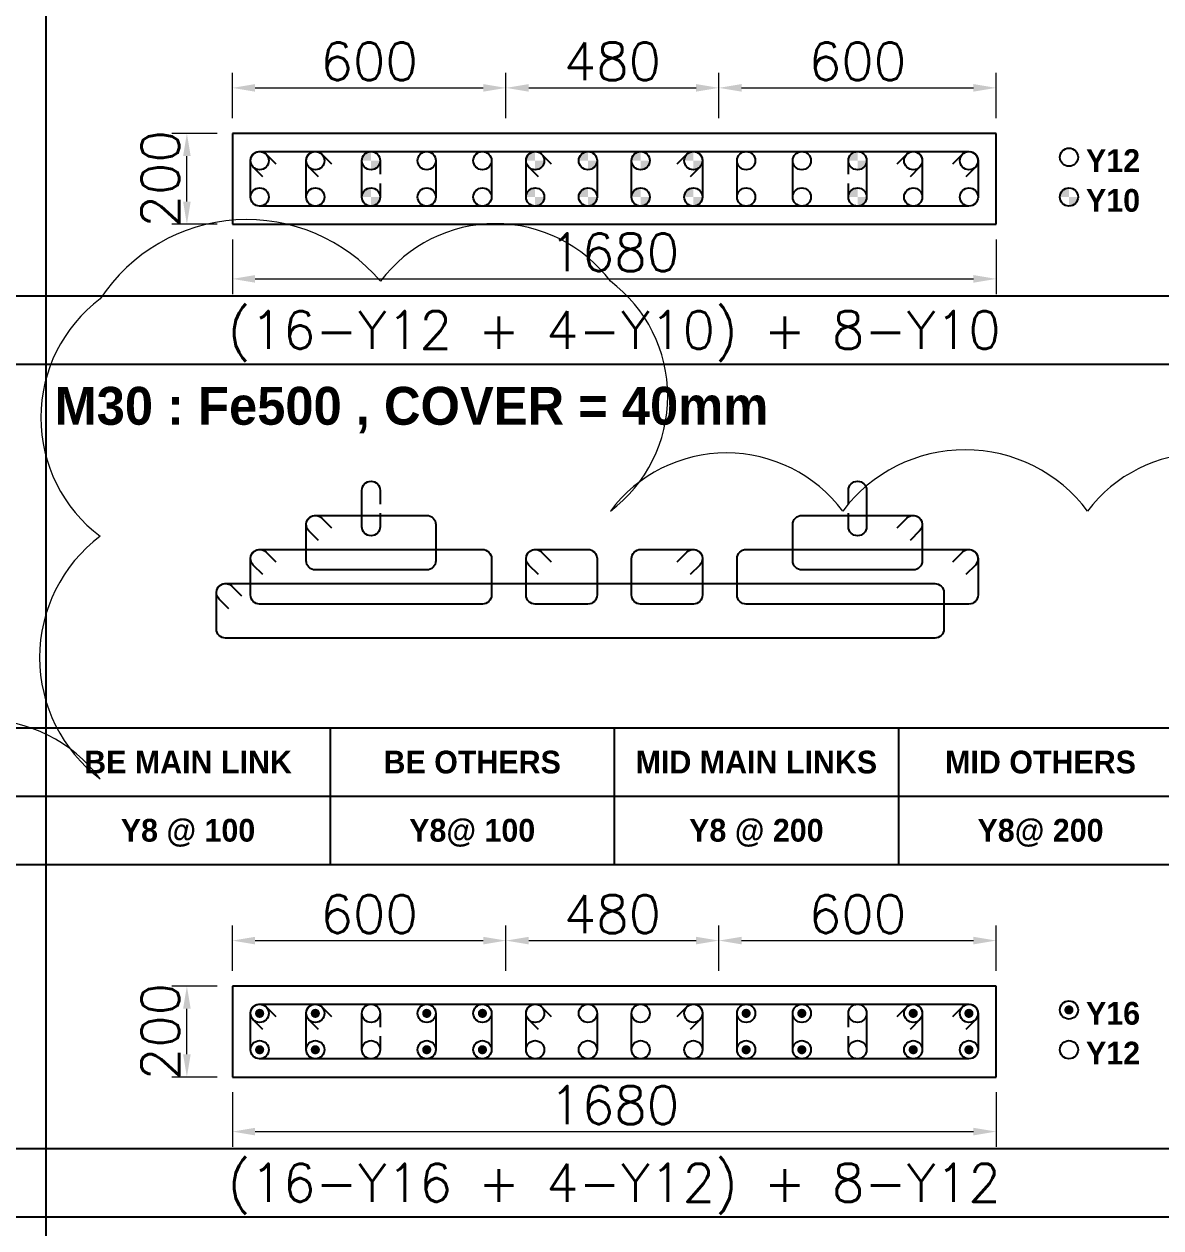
# Model space of a CAD drawing. Header units: millimetres. Extents: x -28707963 to -28231469, y 696001 to 896471.
# Drawn here: x -28305680 to -28298179, y 801473 to 809414 of the extents above; entities that cross this region are included whole.
import ezdxf
from ezdxf.enums import TextEntityAlignment as Align

# ---------------------------------------------------------------- set-up
doc = ezdxf.new("R2010")
doc.units = ezdxf.units.MM
doc.header["$MEASUREMENT"] = 0
doc.header["$PDMODE"] = 34
doc.header["$PDSIZE"] = -8
doc.layers.get('0').update_dxf_attribs({"lineweight": 5})
for name, color, linetype in [('09 COL TEXT-SCH', 2, 'Continuous'), ('14 REINF', 6, 'Continuous'), ('22 TABLE FRAME', 5, 'Continuous'), ('23 STIRRUPS', 5, 'Continuous'), ('TEXT', 4, 'Continuous')]:
    doc.layers.add(name, color=color, linetype=linetype)
doc.layers.add('19 COLUMN', color=1, linetype='Continuous', lineweight=25)
doc.styles.add('adani bold', font='')
doc.styles.add('ROMANS', font='simplex.shx')
doc.styles.get('adani bold').set_extended_font_data('Adani Bold', bold=True)
doc.dimstyles.new('D 50', dxfattribs={"dimscale": 100, "dimtxt": 3, "dimasz": 1.5, "dimexe": 1, "dimexo": 1, "dimgap": 0.5, "dimtad": 1, "dimdec": 0, "dimdsep": 46, "dimtxsty": 'ROMANS', "dimcen": 2.5, "dimclrd": 5, "dimclre": 5, "dimclrt": 4, "dimadec": 0, "dimazin": 0, "dimtfac": 1, "dimtdec": 0, "dimtmove": 0, "dimatfit": 3, "dimfxl": 1, "dimlwd": 0, "dimlwe": 0, "dimarcsym": 0})

# ---------------------------------------------------------------- blocks, each defined once
blk = doc.blocks.new('*D83')
at = {"color": 5, "lineweight": 0, "transparency": 16777216}
for p, q in [((-28304306.1, 802368.4), (-28304306.1, 802008.4)), ((-28299266.1, 802368.4), (-28299266.1, 802008.4)), ((-28304156.1, 802108.4), (-28299416.1, 802108.4))]:
    blk.add_line(p, q, dxfattribs=at)
at = {"color": 5, "transparency": 16777216}
for points in [[(-28304156.1, 802133.4), (-28304156.1, 802083.4), (-28304306.1, 802108.4)], [(-28299416.1, 802083.4), (-28299416.1, 802133.4), (-28299266.1, 802108.4)]]:
    blk.add_solid(points, dxfattribs=at)
at = {"layer": 'Defpoints', "color": 0, "transparency": 16777216}
for p in [(-28304306.1, 802468.4), (-28299266.1, 802468.4), (-28299266.1, 802108.4)]:
    blk.add_point(p, dxfattribs=at)
at = {"color": 4, "transparency": 16777216, "insert": (-28301786.1, 802283.4), "char_height": 250, "attachment_point": 5, "style": 'ROMANS'}
blk.add_mtext('1680', dxfattribs=at)
blk = doc.blocks.new('*D84')
at = {"color": 5, "lineweight": 0, "transparency": 16777216}
for p, q in [((-28304406.1, 803068.4), (-28304706.1, 803068.4)), ((-28304606.1, 802618.4), (-28304606.1, 802918.4)), ((-28304406.1, 802468.4), (-28304706.1, 802468.4))]:
    blk.add_line(p, q, dxfattribs=at)
at = {"color": 5, "transparency": 16777216}
for points in [[(-28304581.1, 802918.4), (-28304631.1, 802918.4), (-28304606.1, 803068.4)], [(-28304631.1, 802618.4), (-28304581.1, 802618.4), (-28304606.1, 802468.4)]]:
    blk.add_solid(points, dxfattribs=at)
at = {"layer": 'Defpoints', "color": 0, "transparency": 16777216}
for p in [(-28304606.1, 803068.4), (-28304306.1, 803068.4), (-28304306.1, 802468.4)]:
    blk.add_point(p, dxfattribs=at)
at = {"color": 4, "transparency": 16777216, "insert": (-28304781.1, 802768.4), "char_height": 250, "attachment_point": 5, "rotation": 90, "style": 'ROMANS'}
blk.add_mtext('200', dxfattribs=at)
blk = doc.blocks.new('*D85')
at = {"color": 5, "lineweight": 0, "transparency": 16777216}
for p, q in [((-28304306.1, 803168.4), (-28304306.1, 803468.4)), ((-28302500.7, 803168.4), (-28302500.7, 803468.4)), ((-28304156.1, 803368.4), (-28302650.7, 803368.4))]:
    blk.add_line(p, q, dxfattribs=at)
at = {"color": 5, "transparency": 16777216}
for points in [[(-28304156.1, 803393.4), (-28304156.1, 803343.4), (-28304306.1, 803368.4)], [(-28302650.7, 803343.4), (-28302650.7, 803393.4), (-28302500.7, 803368.4)]]:
    blk.add_solid(points, dxfattribs=at)
at = {"layer": 'Defpoints', "color": 0, "transparency": 16777216}
for p in [(-28302500.7, 803368.4), (-28304306.1, 803068.4), (-28302500.7, 803068.4)]:
    blk.add_point(p, dxfattribs=at)
at = {"color": 4, "transparency": 16777216, "insert": (-28303403.4, 803543.4), "char_height": 250, "attachment_point": 5, "style": 'ROMANS'}
blk.add_mtext('600', dxfattribs=at)
blk = doc.blocks.new('*D86')
at = {"color": 5, "lineweight": 0, "transparency": 16777216}
for p, q in [((-28302500.7, 803168.4), (-28302500.7, 803468.4)), ((-28301096.4, 803168.4), (-28301096.4, 803468.4)), ((-28302350.7, 803368.4), (-28301246.4, 803368.4))]:
    blk.add_line(p, q, dxfattribs=at)
at = {"color": 5, "transparency": 16777216}
for points in [[(-28302350.7, 803393.4), (-28302350.7, 803343.4), (-28302500.7, 803368.4)], [(-28301246.4, 803343.4), (-28301246.4, 803393.4), (-28301096.4, 803368.4)]]:
    blk.add_solid(points, dxfattribs=at)
at = {"layer": 'Defpoints', "color": 0, "transparency": 16777216}
for p in [(-28301096.4, 803368.4), (-28302500.7, 803068.4), (-28301096.4, 803068.4)]:
    blk.add_point(p, dxfattribs=at)
at = {"color": 4, "transparency": 16777216, "insert": (-28301798.6, 803543.4), "char_height": 250, "attachment_point": 5, "style": 'ROMANS'}
blk.add_mtext('480', dxfattribs=at)
blk = doc.blocks.new('*D87')
at = {"color": 5, "lineweight": 0, "transparency": 16777216}
for p, q in [((-28301096.4, 803168.4), (-28301096.4, 803468.4)), ((-28299266.1, 803168.4), (-28299266.1, 803468.4)), ((-28300946.4, 803368.4), (-28299416.1, 803368.4))]:
    blk.add_line(p, q, dxfattribs=at)
at = {"color": 5, "transparency": 16777216}
for points in [[(-28300946.4, 803393.4), (-28300946.4, 803343.4), (-28301096.4, 803368.4)], [(-28299416.1, 803343.4), (-28299416.1, 803393.4), (-28299266.1, 803368.4)]]:
    blk.add_solid(points, dxfattribs=at)
at = {"layer": 'Defpoints', "color": 0, "transparency": 16777216}
for p in [(-28299266.1, 803368.4), (-28301096.4, 803068.4), (-28299266.1, 803068.4)]:
    blk.add_point(p, dxfattribs=at)
at = {"color": 4, "transparency": 16777216, "insert": (-28300181.3, 803543.4), "char_height": 250, "attachment_point": 5, "style": 'ROMANS'}
blk.add_mtext('600', dxfattribs=at)
blk = doc.blocks.new('*D88')
at = {"color": 5, "lineweight": 0, "transparency": 16777216}
for p, q in [((-28304306.1, 807993.4), (-28304306.1, 807633.4)), ((-28299266.1, 807993.4), (-28299266.1, 807633.4)), ((-28304156.1, 807733.4), (-28299416.1, 807733.4))]:
    blk.add_line(p, q, dxfattribs=at)
at = {"color": 5, "transparency": 16777216}
for points in [[(-28304156.1, 807758.4), (-28304156.1, 807708.4), (-28304306.1, 807733.4)], [(-28299416.1, 807708.4), (-28299416.1, 807758.4), (-28299266.1, 807733.4)]]:
    blk.add_solid(points, dxfattribs=at)
at = {"layer": 'Defpoints', "color": 0, "transparency": 16777216}
for p in [(-28304306.1, 808093.4), (-28299266.1, 808093.4), (-28299266.1, 807733.4)]:
    blk.add_point(p, dxfattribs=at)
at = {"color": 4, "transparency": 16777216, "insert": (-28301786.1, 807908.4), "char_height": 250, "attachment_point": 5, "style": 'ROMANS'}
blk.add_mtext('1680', dxfattribs=at)
blk = doc.blocks.new('*D375')
at = {"color": 5, "lineweight": 0, "transparency": 16777216}
for p, q in [((-28304406.1, 808693.4), (-28304706.1, 808693.4)), ((-28304606.1, 808243.4), (-28304606.1, 808543.4)), ((-28304406.1, 808093.4), (-28304706.1, 808093.4))]:
    blk.add_line(p, q, dxfattribs=at)
at = {"color": 5, "transparency": 16777216}
for points in [[(-28304581.1, 808543.4), (-28304631.1, 808543.4), (-28304606.1, 808693.4)], [(-28304631.1, 808243.4), (-28304581.1, 808243.4), (-28304606.1, 808093.4)]]:
    blk.add_solid(points, dxfattribs=at)
at = {"layer": 'Defpoints', "color": 0, "transparency": 16777216}
for p in [(-28304606.1, 808693.4), (-28304306.1, 808693.4), (-28304306.1, 808093.4)]:
    blk.add_point(p, dxfattribs=at)
at = {"color": 4, "transparency": 16777216, "insert": (-28304781.1, 808393.4), "char_height": 250, "attachment_point": 5, "rotation": 90, "style": 'ROMANS'}
blk.add_mtext('200', dxfattribs=at)
blk = doc.blocks.new('*D376')
at = {"color": 5, "lineweight": 0, "transparency": 16777216}
for p, q in [((-28304306.1, 808793.4), (-28304306.1, 809093.4)), ((-28302500.7, 808793.4), (-28302500.7, 809093.4)), ((-28304156.1, 808993.4), (-28302650.7, 808993.4))]:
    blk.add_line(p, q, dxfattribs=at)
at = {"color": 5, "transparency": 16777216}
for points in [[(-28304156.1, 809018.4), (-28304156.1, 808968.4), (-28304306.1, 808993.4)], [(-28302650.7, 808968.4), (-28302650.7, 809018.4), (-28302500.7, 808993.4)]]:
    blk.add_solid(points, dxfattribs=at)
at = {"layer": 'Defpoints', "color": 0, "transparency": 16777216}
for p in [(-28302500.7, 808993.4), (-28304306.1, 808693.4), (-28302500.7, 808693.4)]:
    blk.add_point(p, dxfattribs=at)
at = {"color": 4, "transparency": 16777216, "insert": (-28303403.4, 809168.4), "char_height": 250, "attachment_point": 5, "style": 'ROMANS'}
blk.add_mtext('600', dxfattribs=at)
blk = doc.blocks.new('*D377')
at = {"color": 5, "lineweight": 0, "transparency": 16777216}
for p, q in [((-28302500.7, 808793.4), (-28302500.7, 809093.4)), ((-28301096.4, 808793.4), (-28301096.4, 809093.4)), ((-28302350.7, 808993.4), (-28301246.4, 808993.4))]:
    blk.add_line(p, q, dxfattribs=at)
at = {"color": 5, "transparency": 16777216}
for points in [[(-28302350.7, 809018.4), (-28302350.7, 808968.4), (-28302500.7, 808993.4)], [(-28301246.4, 808968.4), (-28301246.4, 809018.4), (-28301096.4, 808993.4)]]:
    blk.add_solid(points, dxfattribs=at)
at = {"layer": 'Defpoints', "color": 0, "transparency": 16777216}
for p in [(-28301096.4, 808993.4), (-28302500.7, 808693.4), (-28301096.4, 808693.4)]:
    blk.add_point(p, dxfattribs=at)
at = {"color": 4, "transparency": 16777216, "insert": (-28301798.6, 809168.4), "char_height": 250, "attachment_point": 5, "style": 'ROMANS'}
blk.add_mtext('480', dxfattribs=at)
blk = doc.blocks.new('*D378')
at = {"color": 5, "lineweight": 0, "transparency": 16777216}
for p, q in [((-28301096.4, 808793.4), (-28301096.4, 809093.4)), ((-28299266.1, 808793.4), (-28299266.1, 809093.4)), ((-28300946.4, 808993.4), (-28299416.1, 808993.4))]:
    blk.add_line(p, q, dxfattribs=at)
at = {"color": 5, "transparency": 16777216}
for points in [[(-28300946.4, 809018.4), (-28300946.4, 808968.4), (-28301096.4, 808993.4)], [(-28299416.1, 808968.4), (-28299416.1, 809018.4), (-28299266.1, 808993.4)]]:
    blk.add_solid(points, dxfattribs=at)
at = {"layer": 'Defpoints', "color": 0, "transparency": 16777216}
for p in [(-28299266.1, 808993.4), (-28301096.4, 808693.4), (-28299266.1, 808693.4)]:
    blk.add_point(p, dxfattribs=at)
at = {"color": 4, "transparency": 16777216, "insert": (-28300181.3, 809168.4), "char_height": 250, "attachment_point": 5, "style": 'ROMANS'}
blk.add_mtext('600', dxfattribs=at)

msp = doc.modelspace()

# ---------------------------------------------------------------- hatches: boundary and pattern name
at = {"layer": '14 REINF'}
h = msp.add_hatch(color=6, dxfattribs=at)
edge = h.paths.add_edge_path(flags=0)
edge.add_line((-28303451.1, 808513.4), (-28303391.1, 808513.4))
edge.add_line((-28303391.1, 808513.4), (-28303391.1, 808573.4))
edge.add_arc((-28303391.1, 808513.4), 60, 90, 180)
edge = h.paths.add_edge_path(flags=0)
edge.add_line((-28303331.1, 808513.4), (-28303391.1, 808513.4))
edge.add_line((-28303391.1, 808513.4), (-28303391.1, 808453.4))
edge.add_arc((-28303391.1, 808513.4), 60, 270, 360)
h = msp.add_hatch(color=6, dxfattribs=at)
edge = h.paths.add_edge_path(flags=0)
edge.add_line((-28302368.1, 808513.4), (-28302308.1, 808513.4))
edge.add_line((-28302308.1, 808513.4), (-28302308.1, 808573.4))
edge.add_arc((-28302308.1, 808513.4), 60, 90, 180)
edge = h.paths.add_edge_path(flags=0)
edge.add_line((-28302248.1, 808513.4), (-28302308.1, 808513.4))
edge.add_line((-28302308.1, 808513.4), (-28302308.1, 808453.4))
edge.add_arc((-28302308.1, 808513.4), 60, 270, 360)
h = msp.add_hatch(color=6, dxfattribs=at)
edge = h.paths.add_edge_path(flags=0)
edge.add_line((-28302020.1, 808513.4), (-28301960.1, 808513.4))
edge.add_line((-28301960.1, 808513.4), (-28301960.1, 808573.4))
edge.add_arc((-28301960.1, 808513.4), 60, 90, 180)
edge = h.paths.add_edge_path(flags=0)
edge.add_line((-28301900.1, 808513.4), (-28301960.1, 808513.4))
edge.add_line((-28301960.1, 808513.4), (-28301960.1, 808453.4))
edge.add_arc((-28301960.1, 808513.4), 60, 270, 360)
h = msp.add_hatch(color=6, dxfattribs=at)
edge = h.paths.add_edge_path(flags=0)
edge.add_line((-28301672.1, 808513.4), (-28301612.1, 808513.4))
edge.add_line((-28301612.1, 808513.4), (-28301612.1, 808573.4))
edge.add_arc((-28301612.1, 808513.4), 60, 90, 180)
edge = h.paths.add_edge_path(flags=0)
edge.add_line((-28301552.1, 808513.4), (-28301612.1, 808513.4))
edge.add_line((-28301612.1, 808513.4), (-28301612.1, 808453.4))
edge.add_arc((-28301612.1, 808513.4), 60, 270, 360)
h = msp.add_hatch(color=6, dxfattribs=at)
edge = h.paths.add_edge_path(flags=0)
edge.add_line((-28301324.1, 808513.4), (-28301264.1, 808513.4))
edge.add_line((-28301264.1, 808513.4), (-28301264.1, 808573.4))
edge.add_arc((-28301264.1, 808513.4), 60, 90, 180)
edge = h.paths.add_edge_path(flags=0)
edge.add_line((-28301204.1, 808513.4), (-28301264.1, 808513.4))
edge.add_line((-28301264.1, 808513.4), (-28301264.1, 808453.4))
edge.add_arc((-28301264.1, 808513.4), 60, 270, 360)
h = msp.add_hatch(color=6, dxfattribs=at)
edge = h.paths.add_edge_path(flags=0)
edge.add_line((-28300241.1, 808513.4), (-28300181.1, 808513.4))
edge.add_line((-28300181.1, 808513.4), (-28300181.1, 808573.4))
edge.add_arc((-28300181.1, 808513.4), 60, 90, 180)
edge = h.paths.add_edge_path(flags=0)
edge.add_line((-28300121.1, 808513.4), (-28300181.1, 808513.4))
edge.add_line((-28300181.1, 808513.4), (-28300181.1, 808453.4))
edge.add_arc((-28300181.1, 808513.4), 60, 270, 360)
h = msp.add_hatch(color=6, dxfattribs=at)
edge = h.paths.add_edge_path(flags=0)
edge.add_line((-28303451.1, 808273.4), (-28303391.1, 808273.4))
edge.add_line((-28303391.1, 808273.4), (-28303391.1, 808333.4))
edge.add_arc((-28303391.1, 808273.4), 60, 90, 180)
edge = h.paths.add_edge_path(flags=0)
edge.add_line((-28303331.1, 808273.4), (-28303391.1, 808273.4))
edge.add_line((-28303391.1, 808273.4), (-28303391.1, 808213.4))
edge.add_arc((-28303391.1, 808273.4), 60, 270, 360)
h = msp.add_hatch(color=6, dxfattribs=at)
edge = h.paths.add_edge_path(flags=0)
edge.add_line((-28302368.1, 808273.4), (-28302308.1, 808273.4))
edge.add_line((-28302308.1, 808273.4), (-28302308.1, 808333.4))
edge.add_arc((-28302308.1, 808273.4), 60, 90, 180)
edge = h.paths.add_edge_path(flags=0)
edge.add_line((-28302248.1, 808273.4), (-28302308.1, 808273.4))
edge.add_line((-28302308.1, 808273.4), (-28302308.1, 808213.4))
edge.add_arc((-28302308.1, 808273.4), 60, 270, 360)
h = msp.add_hatch(color=6, dxfattribs=at)
edge = h.paths.add_edge_path(flags=0)
edge.add_line((-28302020.1, 808273.4), (-28301960.1, 808273.4))
edge.add_line((-28301960.1, 808273.4), (-28301960.1, 808333.4))
edge.add_arc((-28301960.1, 808273.4), 60, 90, 180)
edge = h.paths.add_edge_path(flags=0)
edge.add_line((-28301900.1, 808273.4), (-28301960.1, 808273.4))
edge.add_line((-28301960.1, 808273.4), (-28301960.1, 808213.4))
edge.add_arc((-28301960.1, 808273.4), 60, 270, 360)
h = msp.add_hatch(color=6, dxfattribs=at)
edge = h.paths.add_edge_path(flags=0)
edge.add_line((-28301672.1, 808273.4), (-28301612.1, 808273.4))
edge.add_line((-28301612.1, 808273.4), (-28301612.1, 808333.4))
edge.add_arc((-28301612.1, 808273.4), 60, 90, 180)
edge = h.paths.add_edge_path(flags=0)
edge.add_line((-28301552.1, 808273.4), (-28301612.1, 808273.4))
edge.add_line((-28301612.1, 808273.4), (-28301612.1, 808213.4))
edge.add_arc((-28301612.1, 808273.4), 60, 270, 360)
h = msp.add_hatch(color=6, dxfattribs=at)
edge = h.paths.add_edge_path(flags=0)
edge.add_line((-28301324.1, 808273.4), (-28301264.1, 808273.4))
edge.add_line((-28301264.1, 808273.4), (-28301264.1, 808333.4))
edge.add_arc((-28301264.1, 808273.4), 60, 90, 180)
edge = h.paths.add_edge_path(flags=0)
edge.add_line((-28301204.1, 808273.4), (-28301264.1, 808273.4))
edge.add_line((-28301264.1, 808273.4), (-28301264.1, 808213.4))
edge.add_arc((-28301264.1, 808273.4), 60, 270, 360)
h = msp.add_hatch(color=6, dxfattribs=at)
edge = h.paths.add_edge_path(flags=0)
edge.add_line((-28300241.1, 808273.4), (-28300181.1, 808273.4))
edge.add_line((-28300181.1, 808273.4), (-28300181.1, 808333.4))
edge.add_arc((-28300181.1, 808273.4), 60, 90, 180)
edge = h.paths.add_edge_path(flags=0)
edge.add_line((-28300121.1, 808273.4), (-28300181.1, 808273.4))
edge.add_line((-28300181.1, 808273.4), (-28300181.1, 808213.4))
edge.add_arc((-28300181.1, 808273.4), 60, 270, 360)
h = msp.add_hatch(color=6, dxfattribs=at)
edge = h.paths.add_edge_path(flags=0)
edge.add_line((-28298846.1, 808273.4), (-28298786.1, 808273.4))
edge.add_line((-28298786.1, 808273.4), (-28298786.1, 808333.4))
edge.add_arc((-28298786.1, 808273.4), 60, 90, 180)
edge = h.paths.add_edge_path(flags=0)
edge.add_line((-28298726.1, 808273.4), (-28298786.1, 808273.4))
edge.add_line((-28298786.1, 808273.4), (-28298786.1, 808213.4))
edge.add_arc((-28298786.1, 808273.4), 60, 270, 360)

# ---------------------------------------------------------------- linework, layer by layer
msp.add_lwpolyline([(-28297146.6, 806201.8, 0.5), (-28298662.9, 806201.8, 0.5), (-28300279.1, 806201.8, 0.5), (-28301812.1, 806201.8, 0.5), (-28301812.1, 807718.1, 0.5), (-28303328.4, 807718.1, 0.5), (-28305178, 807601.5, 0.5), (-28305178, 806035.2, 0.5), (-28305178, 804435.5, 0.5), (-28306744.3, 804435.5, 0.5), (-28306744.3, 801936.1, 0.5), (-28306744.3, 800319.9, 0.5)], format="xyb")
at = {"color": 1}
msp.add_lwpolyline([(-28337528.1, 807171.2), (-28231469, 807171.2), (-28231469, 801546.2), (-28337528.1, 801546.2)], close=True, dxfattribs=at)
at = {"layer": '14 REINF', "color": 6, "const_width": 30}
for points in [[(-28298801.1, 802910.9, 1), (-28298771.1, 802910.9, 1)], [(-28304141.1, 802888.4, 1), (-28304111.1, 802888.4, 1)], [(-28303773.6, 802888.4, 1), (-28303743.6, 802888.4, 1)], [(-28303038.6, 802888.4, 1), (-28303008.6, 802888.4, 1)], [(-28302671.1, 802888.4, 1), (-28302641.1, 802888.4, 1)], [(-28300931.1, 802888.4, 1), (-28300901.1, 802888.4, 1)], [(-28300563.6, 802888.4, 1), (-28300533.6, 802888.4, 1)], [(-28299828.6, 802888.4, 1), (-28299798.6, 802888.4, 1)], [(-28299461.1, 802888.4, 1), (-28299431.1, 802888.4, 1)], [(-28304141.1, 802648.4, 1), (-28304111.1, 802648.4, 1)], [(-28303773.6, 802648.4, 1), (-28303743.6, 802648.4, 1)], [(-28303038.6, 802648.4, 1), (-28303008.6, 802648.4, 1)], [(-28302671.1, 802648.4, 1), (-28302641.1, 802648.4, 1)], [(-28300931.1, 802648.4, 1), (-28300901.1, 802648.4, 1)], [(-28300563.6, 802648.4, 1), (-28300533.6, 802648.4, 1)], [(-28299828.6, 802648.4, 1), (-28299798.6, 802648.4, 1)], [(-28299461.1, 802648.4, 1), (-28299431.1, 802648.4, 1)]]:
    msp.add_lwpolyline(points, format="xyb", close=True, dxfattribs=at)
at = {"layer": '14 REINF', "color": 6}
for centre in [(-28298786.1, 808535.9), (-28304126.1, 808513.4), (-28303758.6, 808513.4), (-28303391.1, 808513.4), (-28303023.6, 808513.4), (-28302656.1, 808513.4), (-28302308.1, 808513.4), (-28301960.1, 808513.4), (-28301612.1, 808513.4), (-28301264.1, 808513.4), (-28300916.1, 808513.4), (-28300548.6, 808513.4), (-28300181.1, 808513.4), (-28299813.6, 808513.4), (-28299446.1, 808513.4), (-28304126.1, 808273.4), (-28303758.6, 808273.4), (-28303391.1, 808273.4), (-28303023.6, 808273.4), (-28302656.1, 808273.4), (-28302308.1, 808273.4), (-28301960.1, 808273.4), (-28301612.1, 808273.4), (-28301264.1, 808273.4), (-28300916.1, 808273.4), (-28300548.6, 808273.4), (-28300181.1, 808273.4), (-28299813.6, 808273.4), (-28299446.1, 808273.4), (-28298786.1, 808273.4), (-28304126.1, 802888.4), (-28303758.6, 802888.4), (-28303391.1, 802888.4), (-28303023.6, 802888.4), (-28302656.1, 802888.4), (-28302308.1, 802888.4), (-28301960.1, 802888.4), (-28301612.1, 802888.4), (-28301264.1, 802888.4), (-28300916.1, 802888.4), (-28300548.6, 802888.4), (-28300181.1, 802888.4), (-28299813.6, 802888.4), (-28299446.1, 802888.4), (-28298786.1, 802910.9), (-28304126.1, 802648.4), (-28303758.6, 802648.4), (-28303391.1, 802648.4), (-28303023.6, 802648.4), (-28302656.1, 802648.4), (-28302308.1, 802648.4), (-28301960.1, 802648.4), (-28301612.1, 802648.4), (-28301264.1, 802648.4), (-28300916.1, 802648.4), (-28300548.6, 802648.4), (-28300181.1, 802648.4), (-28299813.6, 802648.4), (-28299446.1, 802648.4), (-28298786.1, 802648.4)]:
    msp.add_circle(centre, 60, dxfattribs=at)
at = {"layer": '19 COLUMN', "color": 4}
for points in [[(-28299266.1, 808693.4), (-28304306.1, 808693.4)], [(-28304306.1, 808693.4), (-28304306.1, 808093.4)], [(-28299266.1, 808093.4), (-28299266.1, 808693.4)], [(-28304306.1, 808093.4), (-28299266.1, 808093.4)], [(-28299266.1, 803068.4), (-28304306.1, 803068.4)], [(-28304306.1, 803068.4), (-28304306.1, 802468.4)], [(-28299266.1, 802468.4), (-28299266.1, 803068.4)], [(-28304306.1, 802468.4), (-28299266.1, 802468.4)]]:
    msp.add_lwpolyline(points, dxfattribs=at)
at = {"layer": '22 TABLE FRAME', "color": 5, "linetype": 'Continuous'}
for p, q in [((-28305536.1, 863421.2), (-28305536.1, 788796.2)), ((-28330286.1, 807621.2), (-28245536.1, 807621.2)), ((-28334786.1, 807171.2), (-28245536.1, 807171.2)), ((-28330286.1, 804771.2), (-28245536.1, 804771.2)), ((-28303661.1, 804771.2), (-28303661.1, 803871.2)), ((-28301786.1, 804771.2), (-28301786.1, 803871.2)), ((-28299911.1, 804771.2), (-28299911.1, 803871.2)), ((-28330286.1, 804321.2), (-28245536.1, 804321.2)), ((-28330286.1, 803871.2), (-28245536.1, 803871.2)), ((-28330286.1, 801996.2), (-28245536.1, 801996.2)), ((-28334786.1, 801546.2), (-28245536.1, 801546.2))]:
    msp.add_line(p, q, dxfattribs=at)
at = {"layer": '23 STIRRUPS', "color": 5}
for points in [[(-28304104.9, 808407.3), (-28304168.5, 808470.9, -0.668178), (-28304126.1, 808573.4), (-28299446.1, 808573.4, -0.414214), (-28299386.1, 808513.4), (-28299386.1, 808273.4, -0.414214), (-28299446.1, 808213.4), (-28304126.1, 808213.4, -0.414214), (-28304186.1, 808273.4), (-28304186.1, 808513.4, -0.668179), (-28304083.7, 808555.8), (-28304020, 808492.1)], [(-28304104.9, 808407.3), (-28304168.5, 808470.9, -0.668178), (-28304126.1, 808573.4), (-28302656.1, 808573.4, -0.414214), (-28302596.1, 808513.4), (-28302596.1, 808273.4, -0.414214), (-28302656.1, 808213.4), (-28304126.1, 808213.4, -0.414214), (-28304186.1, 808273.4), (-28304186.1, 808513.4, -0.668179), (-28304083.7, 808555.8), (-28304020, 808492.1)], [(-28303737.4, 808407.3), (-28303801, 808470.9, -0.668178), (-28303758.6, 808573.4), (-28303023.6, 808573.4, -0.414214), (-28302963.6, 808513.4), (-28302963.6, 808273.4, -0.414214), (-28303023.6, 808213.4), (-28303758.6, 808213.4, -0.414214), (-28303818.6, 808273.4), (-28303818.6, 808513.4, -0.668179), (-28303716.2, 808555.8), (-28303652.5, 808492.1)], [(-28303331.1, 808363.4), (-28303331.1, 808273.4, -1), (-28303451.1, 808273.4), (-28303451.1, 808513.4, -1), (-28303331.1, 808513.4), (-28303331.1, 808423.4)], [(-28302286.9, 808407.3), (-28302350.5, 808470.9, -0.668178), (-28302308.1, 808573.4), (-28301960.1, 808573.4, -0.414214), (-28301900.1, 808513.4), (-28301900.1, 808273.4, -0.414214), (-28301960.1, 808213.4), (-28302308.1, 808213.4, -0.414214), (-28302368.1, 808273.4), (-28302368.1, 808513.4, -0.668179), (-28302265.7, 808555.8), (-28302202, 808492.1)], [(-28301370.2, 808492.1), (-28301306.5, 808555.8, -0.668179), (-28301204.1, 808513.4), (-28301204.1, 808273.4, -0.414214), (-28301264.1, 808213.4), (-28301612.1, 808213.4, -0.414214), (-28301672.1, 808273.4), (-28301672.1, 808513.4, -0.414214), (-28301612.1, 808573.4), (-28301264.1, 808573.4, -0.668178), (-28301221.7, 808470.9), (-28301285.3, 808407.3)], [(-28299552.2, 808492.1), (-28299488.5, 808555.8, -0.668179), (-28299386.1, 808513.4), (-28299386.1, 808273.4, -0.414214), (-28299446.1, 808213.4), (-28300916.1, 808213.4, -0.414214), (-28300976.1, 808273.4), (-28300976.1, 808513.4, -0.414214), (-28300916.1, 808573.4), (-28299446.1, 808573.4, -0.668178), (-28299403.7, 808470.9), (-28299467.3, 808407.3)], [(-28299919.7, 808492.1), (-28299856, 808555.8, -0.668179), (-28299753.6, 808513.4), (-28299753.6, 808273.4, -0.414214), (-28299813.6, 808213.4), (-28300548.6, 808213.4, -0.414214), (-28300608.6, 808273.4), (-28300608.6, 808513.4, -0.414214), (-28300548.6, 808573.4), (-28299813.6, 808573.4, -0.668178), (-28299771.2, 808470.9), (-28299834.8, 808407.3)], [(-28300241.1, 808423.4), (-28300241.1, 808513.4, -1), (-28300121.1, 808513.4), (-28300121.1, 808273.4, -1), (-28300241.1, 808273.4), (-28300241.1, 808363.4)], [(-28303331.1, 806188.4), (-28303331.1, 806098.4, -1), (-28303451.1, 806098.4), (-28303451.1, 806338.4, -1), (-28303331.1, 806338.4), (-28303331.1, 806248.4)], [(-28300241.1, 806248.4), (-28300241.1, 806338.4, -1), (-28300121.1, 806338.4), (-28300121.1, 806098.4, -1), (-28300241.1, 806098.4), (-28300241.1, 806188.4)], [(-28303737.4, 806007.3), (-28303801, 806070.9, -0.668178), (-28303758.6, 806173.4), (-28303023.6, 806173.4, -0.414214), (-28302963.6, 806113.4), (-28302963.6, 805873.4, -0.414214), (-28303023.6, 805813.4), (-28303758.6, 805813.4, -0.414214), (-28303818.6, 805873.4), (-28303818.6, 806113.4, -0.668179), (-28303716.2, 806155.8), (-28303652.5, 806092.1)], [(-28299919.7, 806092.1), (-28299856, 806155.8, -0.668179), (-28299753.6, 806113.4), (-28299753.6, 805873.4, -0.414214), (-28299813.6, 805813.4), (-28300548.6, 805813.4, -0.414214), (-28300608.6, 805873.4), (-28300608.6, 806113.4, -0.414214), (-28300548.6, 806173.4), (-28299813.6, 806173.4, -0.668178), (-28299771.2, 806070.9), (-28299834.8, 806007.3)], [(-28304104.9, 805782.3), (-28304168.5, 805845.9, -0.668178), (-28304126.1, 805948.4), (-28302656.1, 805948.4, -0.414214), (-28302596.1, 805888.4), (-28302596.1, 805648.4, -0.414214), (-28302656.1, 805588.4), (-28304126.1, 805588.4, -0.414214), (-28304186.1, 805648.4), (-28304186.1, 805888.4, -0.668179), (-28304083.7, 805930.8), (-28304020, 805867.1)], [(-28302286.9, 805782.3), (-28302350.5, 805845.9, -0.668178), (-28302308.1, 805948.4), (-28301960.1, 805948.4, -0.414214), (-28301900.1, 805888.4), (-28301900.1, 805648.4, -0.414214), (-28301960.1, 805588.4), (-28302308.1, 805588.4, -0.414214), (-28302368.1, 805648.4), (-28302368.1, 805888.4, -0.668179), (-28302265.7, 805930.8), (-28302202, 805867.1)], [(-28301370.2, 805867.1), (-28301306.5, 805930.8, -0.668179), (-28301204.1, 805888.4), (-28301204.1, 805648.4, -0.414214), (-28301264.1, 805588.4), (-28301612.1, 805588.4, -0.414214), (-28301672.1, 805648.4), (-28301672.1, 805888.4, -0.414214), (-28301612.1, 805948.4), (-28301264.1, 805948.4, -0.668178), (-28301221.7, 805845.9), (-28301285.3, 805782.3)], [(-28299552.2, 805867.1), (-28299488.5, 805930.8, -0.668179), (-28299386.1, 805888.4), (-28299386.1, 805648.4, -0.414214), (-28299446.1, 805588.4), (-28300916.1, 805588.4, -0.414214), (-28300976.1, 805648.4), (-28300976.1, 805888.4, -0.414214), (-28300916.1, 805948.4), (-28299446.1, 805948.4, -0.668178), (-28299403.7, 805845.9), (-28299467.3, 805782.3)], [(-28304329.9, 805557.3), (-28304393.5, 805620.9, -0.668178), (-28304351.1, 805723.4), (-28299671.1, 805723.4, -0.414214), (-28299611.1, 805663.4), (-28299611.1, 805423.4, -0.414214), (-28299671.1, 805363.4), (-28304351.1, 805363.4, -0.414214), (-28304411.1, 805423.4), (-28304411.1, 805663.4, -0.668179), (-28304308.7, 805705.8), (-28304245, 805642.1)], [(-28304104.9, 802782.3), (-28304168.5, 802845.9, -0.668178), (-28304126.1, 802948.4), (-28299446.1, 802948.4, -0.414214), (-28299386.1, 802888.4), (-28299386.1, 802648.4, -0.414214), (-28299446.1, 802588.4), (-28304126.1, 802588.4, -0.414214), (-28304186.1, 802648.4), (-28304186.1, 802888.4, -0.668179), (-28304083.7, 802930.8), (-28304020, 802867.1)], [(-28304104.9, 802782.3), (-28304168.5, 802845.9, -0.668178), (-28304126.1, 802948.4), (-28302656.1, 802948.4, -0.414214), (-28302596.1, 802888.4), (-28302596.1, 802648.4, -0.414214), (-28302656.1, 802588.4), (-28304126.1, 802588.4, -0.414214), (-28304186.1, 802648.4), (-28304186.1, 802888.4, -0.668179), (-28304083.7, 802930.8), (-28304020, 802867.1)], [(-28303737.4, 802782.3), (-28303801, 802845.9, -0.668178), (-28303758.6, 802948.4), (-28303023.6, 802948.4, -0.414214), (-28302963.6, 802888.4), (-28302963.6, 802648.4, -0.414214), (-28303023.6, 802588.4), (-28303758.6, 802588.4, -0.414214), (-28303818.6, 802648.4), (-28303818.6, 802888.4, -0.668179), (-28303716.2, 802930.8), (-28303652.5, 802867.1)], [(-28303331.1, 802738.4), (-28303331.1, 802648.4, -1), (-28303451.1, 802648.4), (-28303451.1, 802888.4, -1), (-28303331.1, 802888.4), (-28303331.1, 802798.4)], [(-28302286.9, 802782.3), (-28302350.5, 802845.9, -0.668178), (-28302308.1, 802948.4), (-28301960.1, 802948.4, -0.414214), (-28301900.1, 802888.4), (-28301900.1, 802648.4, -0.414214), (-28301960.1, 802588.4), (-28302308.1, 802588.4, -0.414214), (-28302368.1, 802648.4), (-28302368.1, 802888.4, -0.668179), (-28302265.7, 802930.8), (-28302202, 802867.1)], [(-28301370.2, 802867.1), (-28301306.5, 802930.8, -0.668179), (-28301204.1, 802888.4), (-28301204.1, 802648.4, -0.414214), (-28301264.1, 802588.4), (-28301612.1, 802588.4, -0.414214), (-28301672.1, 802648.4), (-28301672.1, 802888.4, -0.414214), (-28301612.1, 802948.4), (-28301264.1, 802948.4, -0.668178), (-28301221.7, 802845.9), (-28301285.3, 802782.3)], [(-28299552.2, 802867.1), (-28299488.5, 802930.8, -0.668179), (-28299386.1, 802888.4), (-28299386.1, 802648.4, -0.414214), (-28299446.1, 802588.4), (-28300916.1, 802588.4, -0.414214), (-28300976.1, 802648.4), (-28300976.1, 802888.4, -0.414214), (-28300916.1, 802948.4), (-28299446.1, 802948.4, -0.668178), (-28299403.7, 802845.9), (-28299467.3, 802782.3)], [(-28299919.7, 802867.1), (-28299856, 802930.8, -0.668179), (-28299753.6, 802888.4), (-28299753.6, 802648.4, -0.414214), (-28299813.6, 802588.4), (-28300548.6, 802588.4, -0.414214), (-28300608.6, 802648.4), (-28300608.6, 802888.4, -0.414214), (-28300548.6, 802948.4), (-28299813.6, 802948.4, -0.668178), (-28299771.2, 802845.9), (-28299834.8, 802782.3)], [(-28300241.1, 802798.4), (-28300241.1, 802888.4, -1), (-28300121.1, 802888.4), (-28300121.1, 802648.4, -1), (-28300241.1, 802648.4), (-28300241.1, 802738.4)]]:
    msp.add_lwpolyline(points, format="xyb", dxfattribs=at)

# ---------------------------------------------------------------- texts
at = {"layer": '09 COL TEXT-SCH', "color": 3, "linetype": 'Continuous', "style": 'ROMANS'}
for s, p in [('(16-Y12 + 4-Y10) + 8-Y10', (-28301786.1, 807396.2)), ('(16-Y16 + 4-Y12) + 8-Y12', (-28301786.1, 801771.2))]:
    msp.add_text(s, height=250, dxfattribs=at).set_placement(p, align=Align.MIDDLE_CENTER)
at = {"layer": 'TEXT', "style": 'adani bold'}
for s, p in [('Y12', (-28298673.6, 808513.7)), ('Y10', (-28298673.6, 808251.2)), ('Y16', (-28298673.6, 802888.7)), ('Y12', (-28298673.6, 802626.2))]:
    msp.add_text(s, height=150, dxfattribs=at).set_placement(p, align=Align.MIDDLE_LEFT)
at = {"layer": 'TEXT', "lineweight": 40, "style": 'adani bold'}
msp.add_text('M30 : Fe500 , COVER = 40mm', height=250, dxfattribs=at).set_placement((-28305479.8, 806771.2))
at = {"layer": 'TEXT', "style": 'adani bold'}
for s, p in [('BE MAIN LINK', (-28304598.6, 804546.2)), ('BE OTHERS', (-28302723.6, 804546.2)), ('MID MAIN LINKS', (-28300848.6, 804546.2)), ('MID OTHERS', (-28298973.6, 804546.2)), ('Y8 @ 100', (-28304598.6, 804096.2)), ('Y8@ 100', (-28302723.6, 804096.2)), ('Y8 @ 200', (-28300848.6, 804096.2)), ('Y8@ 200', (-28298973.6, 804096.2))]:
    msp.add_text(s, height=150, dxfattribs=at).set_placement(p, align=Align.MIDDLE_CENTER)

# ---------------------------------------------------------------- dimensions: what is measured, and where the dimension line sits
for p1, p2, distance, text, override, picture, middle in [((-28304306.1, 808693.4), (-28302500.7, 808693.4), 300, '600', {"dimtxt": 2.5, "dimtxsty": 'ROMANS'}, '*D376', (-28303403.4, 809168.4)), ((-28302500.7, 808693.4), (-28301096.4, 808693.4), 300, '480', {"dimtxt": 2.5, "dimtxsty": 'ROMANS'}, '*D377', (-28301798.6, 809168.4)), ((-28301096.4, 808693.4), (-28299266.1, 808693.4), 300, '600', {"dimtxt": 2.5, "dimtxsty": 'ROMANS'}, '*D378', (-28300181.3, 809168.4)), ((-28304306.1, 808093.4), (-28299266.1, 808093.4), -360, '1680', {"dimtxt": 2.5}, '*D88', (-28301786.1, 807908.4)), ((-28304306.1, 803068.4), (-28302500.7, 803068.4), 300, '600', {"dimtxt": 2.5, "dimtxsty": 'ROMANS'}, '*D85', (-28303403.4, 803543.4)), ((-28302500.7, 803068.4), (-28301096.4, 803068.4), 300, '480', {"dimtxt": 2.5, "dimtxsty": 'ROMANS'}, '*D86', (-28301798.6, 803543.4)), ((-28301096.4, 803068.4), (-28299266.1, 803068.4), 300, '600', {"dimtxt": 2.5, "dimtxsty": 'ROMANS'}, '*D87', (-28300181.3, 803543.4)), ((-28304306.1, 802468.4), (-28299266.1, 802468.4), -360, '1680', {"dimtxt": 2.5}, '*D83', (-28301786.1, 802283.4))]:
    dim = msp.add_aligned_dim(p1=p1, p2=p2, distance=distance, text=text, dimstyle='D 50', override=override)
    dim.commit()
    dim.dimension.update_dxf_attribs({"geometry": picture, "text_midpoint": middle})
for base, p1, p2, picture, middle in [((-28304606.1, 808693.4), (-28304306.1, 808093.4), (-28304306.1, 808693.4), '*D375', (-28304606.1, 808393.4)), ((-28304606.1, 803068.4), (-28304306.1, 802468.4), (-28304306.1, 803068.4), '*D84', (-28304606.1, 802768.4))]:
    dim = msp.add_linear_dim(base=base, p1=p1, p2=p2, angle=90, text='200', dimstyle='D 50', override={"dimtxt": 2.5})
    dim.commit()
    dim.dimension.update_dxf_attribs({"geometry": picture, "text_midpoint": middle, "dimtype": 161})

doc.saveas('drawing.dxf')
